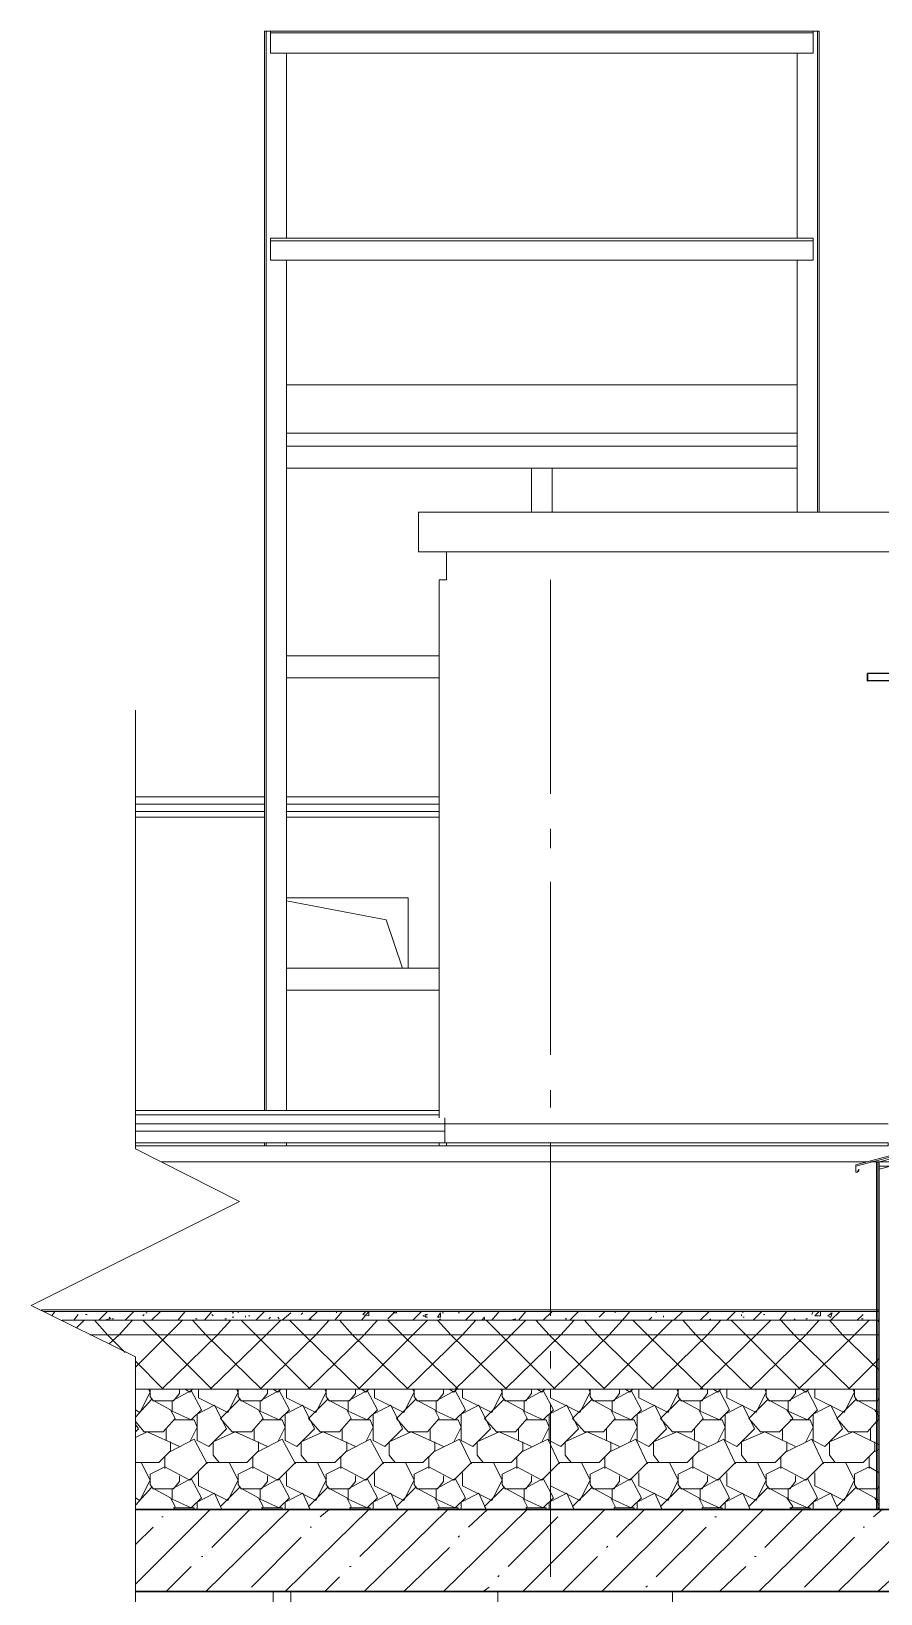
# Model space of a CAD drawing. Header units: millimetres. Extents: x 2294 to 908349, y -83289 to 219220.
# Drawn here: x 844217 to 846748, y 195436 to 200094 of the extents above; entities that cross this region are included whole.
import ezdxf

# ---------------------------------------------------------------- set-up
doc = ezdxf.new("R2010")
doc.units = ezdxf.units.MM
doc.layers.add('PDF _Геометрия', color=7, linetype='Continuous')

msp = doc.modelspace()

# ---------------------------------------------------------------- linework, layer by layer
at = {"layer": 'PDF _Геометрия', "lineweight": 9}
for points in [[(844912.1, 196876.4), (844912.1, 200093.9), (844916.5, 200093.9), (844977.7, 200093.9)], [(846499, 200093.9), (846560.2, 200093.9), (846564.6, 200093.9), (846564.6, 198660)], [(844977.7, 200028.3), (844977.7, 199477.5)], [(846499, 199477.5), (846499, 200028.3)], [(844977.7, 199411.9), (844977.7, 196876.4)], [(846499, 198660), (846499, 199411.9)], [(844977.7, 199040.3), (846499, 199040.3)], [(844977.7, 198896.1), (846499, 198896.1)], [(846499, 198856.7), (844977.7, 198856.7)], [(844977.7, 198791.2), (846499, 198791.2)], [(845707.7, 198791.2), (845707.7, 198660)], [(845768.9, 198660), (845768.9, 198791.2)], [(845371.1, 198542), (845371.1, 198660), (864951.4, 198660), (864951.4, 198542)], [(845371.1, 198660), (845371.1, 198542), (864951.4, 198542), (864951.4, 198660)], [(845454.2, 198542), (845454.2, 198458.9), (845432.3, 198458.9), (845432.3, 196854.6)], [(845764.6, 197820.7), (845764.6, 198458.9)], [(845432.3, 198231.6), (844977.7, 198231.6)], [(844977.7, 198166), (845432.3, 198166)], [(844527.4, 194843.6), (844527.4, 196142), (844217, 196295), (844837.8, 196605.4), (844527.4, 196762.8), (844527.4, 198069.9)], [(844527.4, 197811.9), (844702.3, 197811.9), (844912.1, 197811.9)], [(844527.4, 197790.1), (844912.1, 197790.1)], [(844977.7, 197811.9), (845432.3, 197811.9)], [(844977.7, 197790.1), (845432.3, 197790.1)], [(844912.1, 197750.7), (844527.4, 197750.7)], [(845432.3, 197750.7), (844977.7, 197750.7)], [(845764.6, 197658.9), (845764.6, 197715.8)], [(845764.6, 197042.5), (845764.6, 197558.4)], [(845323, 197300.5), (845274.9, 197444.7), (844977.7, 197501.6)], [(845432.3, 197300.5), (844977.7, 197300.5)], [(844977.7, 197234.9), (845432.3, 197234.9)], [(845764.6, 196885.2), (845764.6, 196937.6)], [(844527.4, 196876.4), (845432.3, 196876.4)], [(845432.3, 196863.3), (844527.4, 196863.3)], [(846770, 196837.1), (845449.8, 196837.1), (845449.8, 196854.6)], [(844527.4, 196771.5), (846770, 196771.5), (846770, 196780.2), (845449.8, 196780.2), (845449.8, 196837.1), (844527.4, 196837.1)], [(845449.8, 196815.2), (844527.4, 196815.2), (845449.8, 196815.2)], [(845449.8, 196837.1), (845449.8, 196815.2), (845449.8, 196780.2), (845449.8, 196789)], [(845432.3, 196771.5), (845432.3, 196780.2), (844527.4, 196780.2)], [(844912.1, 196780.2), (844912.1, 196771.5)], [(844977.7, 196780.2), (844977.7, 196771.5)], [(845764.6, 196264.4), (845764.6, 196780.2)], [(846739.4, 196723.4), (846739.4, 195687.3)], [(846743.8, 196723.4), (846743.8, 195687.3)], [(844527.4, 195687.3), (846743.8, 195687.3), (846743.8, 196045.8), (846743.8, 196207.6), (846743.8, 196251.3), (846743.8, 196277.5), (846743.8, 196281.9), (844247.6, 196281.9)], [(845764.6, 196107), (845764.6, 196159.5)], [(845764.6, 195486.3), (845764.6, 196002.1)], [(844938.3, 194843.6), (844938.3, 195390.1), (844938.3, 194843.6), (844938.3, 195363.9), (844938.3, 195442.5)], [(845607.2, 194843.6), (845607.2, 195442.5), (846127.4, 195442.5), (846127.4, 194843.6), (846127.4, 195018.5), (847106.6, 195018.5), (846127.4, 195018.5), (846127.4, 195442.5)]]:
    msp.add_lwpolyline(points, dxfattribs=at)
for points in [[(844916.5, 196876.4), (844916.5, 200093.9)], [(844929.6, 200093.9), (846547.1, 200093.9), (846547.1, 200089.5), (846547.1, 200028.3), (844929.6, 200028.3), (844929.6, 200089.5)], [(844929.6, 200089.5), (846547.1, 200089.5)], [(846560.2, 200093.9), (846560.2, 198660)], [(844929.6, 199477.5), (846547.1, 199477.5), (846547.1, 199468.8), (846547.1, 199411.9), (844929.6, 199411.9), (844929.6, 199468.8)], [(844929.6, 199468.8), (846547.1, 199468.8)], [(844527.4, 197768.2), (844912.1, 197768.2)], [(844977.7, 197768.2), (845432.3, 197768.2)], [(844977.7, 197510.3), (845340.5, 197510.3), (845340.5, 197300.5), (845340.5, 197510.3)], [(844527.4, 196780.2), (845449.8, 196780.2)], [(844916.5, 196771.5), (844916.5, 196780.2)], [(845454.2, 196771.5), (845454.2, 196780.2)], [(846870.6, 196767.1), (846673.8, 196714.7), (846673.8, 196692.8), (846678.2, 196692.8), (846682.6, 196697.2), (846682.6, 196701.6), (846678.2, 196692.8), (846673.8, 196692.8), (846673.8, 196710.3), (846870.6, 196762.8)], [(846743.8, 196701.6), (846879.3, 196736.5), (846879.3, 196758.4), (846743.8, 196723.4)], [(844606.1, 196723.4), (846708.8, 196723.4)], [(846717.6, 196723.4), (846743.8, 196723.4)], [(846879.3, 195687.3), (846879.3, 196723.4), (846857.5, 196723.4), (846752.5, 196723.4), (846743.8, 196723.4), (846739.4, 196723.4), (846735.1, 196723.4), (846735.1, 195687.3), (846739.4, 195687.3), (846743.8, 195687.3), (846752.5, 195687.3), (846857.5, 195687.3)], [(844990.8, 195363.9), (844990.8, 195442.5), (844990.8, 194843.6)], [(845607.2, 195442.5), (845607.2, 194843.6)]]:
    msp.add_lwpolyline(points, close=True, dxfattribs=at)
at = {"layer": 'PDF _Геометрия', "lineweight": 30}
msp.add_lwpolyline([(849222.5, 198196.6), (851740.5, 198157.3), (851740.5, 198179.1), (849222.5, 198214.1), (846708.8, 198179.1), (846708.8, 198157.3)], close=True, dxfattribs=at)
at = {"layer": 'PDF _Геометрия', "color": 250, "lineweight": 9, "true_color": 0x1d1d1d}
for points in [[(846708.8, 198179.1), (846708.8, 198179.1)], [(844278.2, 196264.4), (844287, 196277.5)], [(844335.1, 196260), (844335.1, 196260)], [(844343.8, 196251.3), (844356.9, 196268.8)], [(844352.5, 196229.4), (844374.4, 196251.3)], [(844378.8, 196268.8), (844383.1, 196268.8)], [(844496.8, 196155.1), (844444.3, 196207.6), (844405, 196251.3)], [(844418.1, 196251.3), (844444.3, 196277.5)], [(844435.6, 196251.3), (844448.7, 196255.7), (844448.7, 196251.3)], [(844435.6, 196251.3), (844435.6, 196251.3)], [(844448.7, 196260), (844453.1, 196255.7)], [(844448.7, 196181.3), (844479.3, 196207.6), (844518.7, 196251.3)], [(844457.5, 196255.7), (844461.8, 196255.7)], [(844496.8, 196251.3), (844523, 196277.5)], [(844527.4, 196111.4), (844623.6, 196207.6), (844667.3, 196251.3)], [(844549.3, 196264.4), (844553.6, 196268.8)], [(844754.7, 196045.8), (844593, 196207.6), (844549.3, 196251.3)], [(844558, 196273.1), (844562.4, 196273.1)], [(844575.5, 196251.3), (844601.7, 196277.5)], [(844606.1, 196045.8), (844772.2, 196207.6), (844811.6, 196251.3)], [(844654.2, 196251.3), (844676, 196277.5)], [(844658.6, 196268.8), (844658.6, 196268.8)], [(844903.4, 196045.8), (844737.2, 196207.6), (844697.9, 196251.3)], [(844706.6, 196255.7), (844711, 196255.7)], [(844732.9, 196251.3), (844754.7, 196277.5)], [(844750.4, 196045.8), (844916.5, 196207.6), (844960.2, 196251.3)], [(844754.7, 196268.8), (844759.1, 196264.4)], [(844794.1, 196255.7), (844798.4, 196255.7)], [(844815.9, 196273.1), (844820.3, 196273.1)], [(844815.9, 196260), (844820.3, 196260)], [(844833.4, 196273.1), (844833.4, 196277.5)], [(845047.6, 196045.8), (844885.9, 196207.6), (844842.2, 196251.3)], [(844855.3, 196264.4), (844855.3, 196260)], [(844864, 196264.4), (844868.4, 196264.4)], [(844885.9, 196251.3), (844912.1, 196277.5)], [(844899, 196045.8), (845065.1, 196207.6), (845104.5, 196251.3)], [(844925.2, 196255.7), (844929.6, 196260)], [(844951.4, 196260), (844955.8, 196255.7)], [(844964.6, 196251.3), (844990.8, 196273.1)], [(845196.3, 196045.8), (845030.1, 196207.6), (844986.4, 196251.3)], [(845021.4, 196268.8), (845025.8, 196273.1)], [(845043.3, 196251.3), (845069.5, 196277.5)], [(845043.3, 196045.8), (845209.4, 196207.6), (845248.7, 196251.3)], [(845047.6, 196255.7), (845052, 196251.3)], [(845121.9, 196251.3), (845143.8, 196277.5)], [(845340.5, 196045.8), (845174.4, 196207.6), (845135.1, 196251.3)], [(845191.9, 196045.8), (845353.6, 196207.6), (845397.3, 196251.3)], [(845200.6, 196251.3), (845222.5, 196277.5), (845222.5, 196264.4), (845205, 196268.8), (845213.7, 196277.5)], [(845209.4, 196264.4), (845209.4, 196264.4)], [(845279.3, 196255.7), (845301.2, 196277.5)], [(845489.2, 196045.8), (845323, 196207.6), (845279.3, 196251.3), (845283.7, 196251.3)], [(845305.5, 196277.5), (845305.5, 196273.1), (845296.8, 196273.1), (845296.8, 196277.5)], [(845336.1, 196045.8), (845502.3, 196207.6), (845541.6, 196251.3)], [(845353.6, 196251.3), (845379.9, 196277.5)], [(845393, 196268.8), (845397.3, 196268.8)], [(845393, 196260), (845397.3, 196260)], [(845414.8, 196251.3), (845414.8, 196251.3)], [(845414.8, 196251.3), (845414.8, 196251.3)], [(845633.4, 196045.8), (845467.3, 196207.6), (845427.9, 196251.3)], [(845432.3, 196251.3), (845436.7, 196255.7)], [(845441.1, 196273.1), (845445.4, 196273.1)], [(845449.8, 196268.8), (845449.8, 196268.8)], [(845480.4, 196045.8), (845646.5, 196207.6), (845690.2, 196251.3)], [(845489.2, 196273.1), (845493.5, 196273.1)], [(845511, 196251.3), (845537.2, 196277.5)], [(845559.1, 196251.3), (845567.8, 196260), (845567.8, 196251.3)], [(845777.7, 196045.8), (845615.9, 196207.6), (845572.2, 196251.3)], [(845589.7, 196251.3), (845611.6, 196277.5)], [(845629, 196045.8), (845795.2, 196207.6), (845834.5, 196251.3)], [(845646.5, 196251.3), (845659.6, 196255.7), (845655.3, 196251.3)], [(845646.5, 196251.3), (845646.5, 196251.3)], [(845668.4, 196251.3), (845690.2, 196277.5)], [(845926.3, 196045.8), (845760.2, 196207.6), (845720.8, 196251.3)], [(845742.7, 196251.3), (845768.9, 196277.5)], [(845773.3, 196045.8), (845939.4, 196207.6), (845978.8, 196251.3), (846000.6, 196277.5)], [(845773.3, 196251.3), (845773.3, 196251.3)], [(845808.3, 196255.7), (845812.6, 196255.7)], [(845821.4, 196251.3), (845847.6, 196277.5)], [(845843.2, 196264.4), (845843.2, 196264.4)], [(845856.4, 196264.4), (845856.4, 196264.4)], [(845865.1, 196264.4), (845865.1, 196264.4)], [(846070.6, 196045.8), (845904.5, 196207.6), (845865.1, 196251.3)], [(845908.8, 196260), (845926.3, 196277.5)], [(845921.9, 196045.8), (846083.7, 196207.6), (846127.4, 196251.3)], [(845926.3, 196273.1), (845926.3, 196273.1)], [(845956.9, 196273.1), (845956.9, 196277.5)], [(846219.2, 196045.8), (846053.1, 196207.6), (846009.4, 196251.3)], [(846057.5, 196251.3), (846066.2, 196260)], [(846066.2, 196045.8), (846232.3, 196207.6), (846271.7, 196251.3)], [(846079.3, 196273.1), (846079.3, 196277.5)], [(846101.2, 196264.4), (846101.2, 196260)], [(846131.8, 196251.3), (846158, 196277.5)], [(846363.5, 196045.8), (846197.3, 196207.6), (846158, 196251.3)], [(846206.1, 196277.5), (846206.1, 196277.5)], [(846210.5, 196251.3), (846236.7, 196277.5)], [(846210.5, 196045.8), (846376.6, 196207.6), (846420.3, 196251.3)], [(846236.7, 196251.3), (846241.1, 196255.7)], [(846271.7, 196251.3), (846271.7, 196251.3)], [(846289.1, 196251.3), (846315.4, 196277.5)], [(846302.3, 196273.1), (846302.3, 196273.1)], [(846507.7, 196045.8), (846346, 196207.6), (846302.3, 196251.3)], [(846332.9, 196264.4), (846332.9, 196268.8)], [(846337.2, 196260), (846341.6, 196260)], [(846359.1, 196045.8), (846525.2, 196207.6), (846564.6, 196251.3)], [(846367.8, 196251.3), (846394.1, 196277.5)], [(846398.4, 196268.8), (846402.8, 196268.8)], [(846446.5, 196251.3), (846468.4, 196277.5)], [(846656.4, 196045.8), (846490.2, 196207.6), (846450.9, 196251.3)], [(846490.2, 196255.7), (846494.6, 196251.3)], [(846499, 196264.4), (846499, 196264.4)], [(846503.4, 196045.8), (846669.5, 196207.6), (846713.2, 196251.3)], [(846525.2, 196255.7), (846529.6, 196255.7)], [(846542.7, 196268.8), (846547.1, 196277.5)], [(846568.9, 196277.5), (846568.9, 196264.4), (846551.4, 196264.4), (846564.6, 196277.5)], [(846595.2, 196260), (846599.5, 196260)], [(846743.8, 196102.6), (846634.5, 196207.6), (846595.2, 196251.3)], [(846599.5, 196251.3), (846625.8, 196277.5)], [(846599.5, 196273.1), (846599.5, 196268.8)], [(846678.2, 196251.3), (846695.7, 196268.8)], [(846691.3, 196255.7), (846695.7, 196255.7)], [(846708.8, 196255.7), (846708.8, 196255.7)], [(846743.8, 196246.9), (846739.4, 196251.3)], [(844610.5, 196045.8), (844527.4, 196128.9)], [(846652, 196045.8), (846743.8, 196137.6)], [(844527.4, 195984.6), (844540.5, 195975.9), (844571.1, 196037.1), (844566.7, 196045.8)], [(844527.4, 195949.6), (844553.6, 195919), (844610.5, 195919), (844645.4, 195958.4), (844632.3, 195984.6), (844575.5, 196015.2), (844527.4, 195962.8)], [(844571.1, 196045.8), (844571.1, 196024), (844579.9, 196010.8), (844641.1, 196010.8), (844658.6, 196032.7), (844658.6, 196045.8)], [(844676, 196045.8), (844689.2, 196037.1), (844697.9, 196045.8)], [(844715.4, 196045.8), (844715.4, 196019.6), (844802.8, 195975.9), (844833.4, 196037.1), (844829, 196045.8)], [(844833.4, 196045.8), (844833.4, 196024), (844842.2, 196010.8), (844903.4, 196010.8), (844920.8, 196032.7), (844920.8, 196045.8)], [(844938.3, 196045.8), (844951.4, 196037.1), (844960.2, 196045.8)], [(844977.7, 196045.8), (844977.7, 196019.6), (845065.1, 195975.9), (845095.7, 196037.1), (845091.3, 196045.8)], [(845095.7, 196045.8), (845095.7, 196024), (845104.5, 196010.8), (845165.7, 196010.8), (845183.1, 196032.7), (845183.1, 196045.8)], [(845200.6, 196045.8), (845213.7, 196037.1), (845222.5, 196045.8)], [(845240, 196045.8), (845240, 196019.6), (845327.4, 195975.9), (845358, 196037.1), (845353.6, 196045.8)], [(845358, 196045.8), (845358, 196024), (845366.7, 196010.8), (845427.9, 196010.8), (845445.4, 196032.7), (845445.4, 196045.8)], [(845462.9, 196045.8), (845476, 196037.1), (845484.8, 196045.8)], [(845502.3, 196045.8), (845502.3, 196019.6), (845589.7, 195975.9), (845620.3, 196037.1), (845615.9, 196045.8)], [(845620.3, 196045.8), (845620.3, 196024), (845629, 196010.8), (845690.2, 196010.8), (845707.7, 196032.7), (845707.7, 196045.8)], [(845725.2, 196045.8), (845738.3, 196037.1), (845747.1, 196045.8)], [(845764.6, 196045.8), (845764.6, 196019.6), (845852, 195975.9), (845882.6, 196037.1), (845878.2, 196045.8)], [(845882.6, 196045.8), (845882.6, 196024), (845891.3, 196010.8), (845952.5, 196010.8), (845970, 196032.7), (845970, 196045.8)], [(845987.5, 196045.8), (846000.6, 196037.1), (846009.4, 196045.8)], [(846026.9, 196045.8), (846026.9, 196019.6), (846114.3, 195975.9), (846144.9, 196037.1), (846140.5, 196045.8)], [(846144.9, 196045.8), (846144.9, 196024), (846153.6, 196010.8), (846214.8, 196010.8), (846232.3, 196032.7), (846232.3, 196045.8)], [(846249.8, 196045.8), (846262.9, 196037.1), (846271.7, 196045.8)], [(846289.1, 196045.8), (846289.1, 196019.6), (846376.6, 195975.9), (846407.2, 196037.1), (846402.8, 196045.8)], [(846407.2, 196045.8), (846407.2, 196024), (846415.9, 196010.8), (846477.1, 196010.8), (846494.6, 196032.7), (846494.6, 196045.8)], [(846512.1, 196045.8), (846525.2, 196037.1), (846534, 196045.8)], [(846551.4, 196045.8), (846551.4, 196019.6), (846638.9, 195975.9), (846669.5, 196037.1), (846665.1, 196045.8)], [(846743.8, 195962.8), (846730.7, 195984.6), (846673.8, 196015.2), (846617, 195958.4), (846652, 195919), (846708.8, 195919), (846743.8, 195958.4)], [(846669.5, 196045.8), (846669.5, 196024), (846678.2, 196010.8), (846739.4, 196010.8), (846743.8, 196019.6)], [(846743.8, 195975.9), (846735.1, 195980.2), (846735.1, 196010.8), (846743.8, 196015.2)], [(844527.4, 195919), (844536.1, 195927.8), (844527.4, 195940.9)], [(844658.6, 195875.3), (844562.4, 195919), (844527.4, 195901.6)], [(844619.2, 195892.8), (844619.2, 195927.8)], [(844689.2, 195888.4), (844711, 195932.2), (844702.3, 195954), (844641.1, 195954)], [(844776.6, 195827.2), (844759.1, 195849.1), (844759.1, 195888.4), (844824.7, 195919), (844920.8, 195875.3)], [(844881.5, 195892.8), (844881.5, 195927.8)], [(844951.4, 195888.4), (844973.3, 195932.2), (844964.6, 195954), (844903.4, 195954)], [(845038.9, 195827.2), (845021.4, 195849.1), (845021.4, 195888.4), (845087, 195919), (845183.1, 195875.3)], [(845143.8, 195892.8), (845143.8, 195927.8)], [(845213.7, 195888.4), (845235.6, 195932.2), (845226.9, 195954), (845165.7, 195954)], [(845301.2, 195827.2), (845283.7, 195849.1), (845283.7, 195888.4), (845349.3, 195919), (845445.4, 195875.3)], [(845406.1, 195892.8), (845406.1, 195927.8)], [(845476, 195888.4), (845497.9, 195932.2), (845489.2, 195954), (845427.9, 195954)], [(845563.5, 195827.2), (845546, 195849.1), (845546, 195888.4), (845611.6, 195919), (845707.7, 195875.3)], [(845668.4, 195892.8), (845668.4, 195927.8)], [(845738.3, 195888.4), (845760.2, 195932.2), (845751.4, 195954), (845690.2, 195954)], [(845825.8, 195827.2), (845808.3, 195849.1), (845808.3, 195888.4), (845873.8, 195919), (845970, 195875.3)], [(845930.7, 195892.8), (845930.7, 195927.8)], [(846000.6, 195888.4), (846022.5, 195932.2), (846013.7, 195954), (845952.5, 195954)], [(846088.1, 195827.2), (846070.6, 195849.1), (846070.6, 195888.4), (846140.5, 195919), (846232.3, 195875.3)], [(846193, 195892.8), (846193, 195927.8)], [(846262.9, 195888.4), (846284.8, 195932.2), (846276, 195954), (846214.8, 195954)], [(846350.4, 195827.2), (846332.9, 195849.1), (846332.9, 195888.4), (846402.8, 195919), (846494.6, 195875.3)], [(846455.3, 195892.8), (846455.3, 195927.8)], [(846525.2, 195888.4), (846547.1, 195932.2), (846538.3, 195954), (846477.1, 195954)], [(846612.6, 195827.2), (846595.2, 195849.1), (846595.2, 195888.4), (846665.1, 195919), (846743.8, 195879.7)], [(846717.6, 195892.8), (846717.6, 195927.8)], [(846739.4, 195954), (846743.8, 195954)], [(844527.4, 195827.2), (844597.4, 195827.2), (844632.3, 195862.2), (844632.3, 195888.4)], [(844894.6, 195888.4), (844894.6, 195862.2), (844859.6, 195827.2), (844741.6, 195827.2), (844689.2, 195774.8), (844614.8, 195814.1), (844571.1, 195792.3), (844571.1, 195761.7), (844579.9, 195748.5), (844641.1, 195748.5), (844658.6, 195770.4), (844658.6, 195787.9)], [(844628, 195857.8), (844702.3, 195897.2), (844741.6, 195822.9)], [(845156.9, 195888.4), (845156.9, 195862.2), (845121.9, 195827.2), (845003.9, 195827.2), (844951.4, 195774.8), (844877.1, 195814.1), (844833.4, 195792.3), (844833.4, 195761.7), (844842.2, 195748.5), (844903.4, 195748.5), (844920.8, 195770.4), (844920.8, 195787.9)], [(844890.2, 195857.8), (844964.6, 195897.2), (845003.9, 195822.9)], [(845419.2, 195888.4), (845419.2, 195862.2), (845384.2, 195827.2), (845266.2, 195827.2), (845213.7, 195774.8), (845139.4, 195814.1), (845095.7, 195792.3), (845095.7, 195761.7), (845104.5, 195748.5), (845165.7, 195748.5), (845183.1, 195770.4), (845183.1, 195787.9)], [(845152.5, 195857.8), (845226.9, 195897.2), (845266.2, 195822.9)], [(845681.5, 195888.4), (845681.5, 195862.2), (845646.5, 195827.2), (845528.5, 195827.2), (845476, 195774.8), (845401.7, 195814.1), (845358, 195792.3), (845358, 195761.7), (845366.7, 195748.5), (845427.9, 195748.5), (845445.4, 195770.4), (845445.4, 195787.9)], [(845414.8, 195857.8), (845493.5, 195897.2), (845528.5, 195822.9)], [(845943.8, 195888.4), (845943.8, 195862.2), (845908.8, 195827.2), (845790.8, 195827.2), (845738.3, 195774.8), (845664, 195814.1), (845620.3, 195792.3), (845620.3, 195761.7), (845629, 195748.5), (845690.2, 195748.5), (845707.7, 195770.4), (845707.7, 195787.9)], [(845677.1, 195857.8), (845755.8, 195897.2), (845790.8, 195822.9)], [(846206.1, 195888.4), (846206.1, 195862.2), (846171.1, 195827.2), (846053.1, 195827.2), (846000.6, 195774.8), (845926.3, 195814.1), (845882.6, 195792.3), (845882.6, 195761.7), (845891.3, 195748.5), (845952.5, 195748.5), (845970, 195770.4), (845970, 195787.9)], [(845939.4, 195857.8), (846018.1, 195897.2), (846053.1, 195822.9)], [(846468.4, 195888.4), (846468.4, 195862.2), (846433.4, 195827.2), (846315.4, 195827.2), (846262.9, 195774.8), (846188.6, 195814.1), (846144.9, 195792.3), (846144.9, 195761.7), (846153.6, 195748.5), (846214.8, 195748.5), (846232.3, 195770.4), (846232.3, 195787.9)], [(846201.7, 195857.8), (846280.4, 195897.2), (846315.4, 195822.9)], [(846730.7, 195888.4), (846730.7, 195862.2), (846695.7, 195827.2), (846577.7, 195827.2), (846525.2, 195774.8), (846450.9, 195814.1), (846407.2, 195792.3), (846407.2, 195761.7), (846415.9, 195748.5), (846477.1, 195748.5), (846494.6, 195770.4), (846494.6, 195787.9)], [(846464, 195857.8), (846542.7, 195897.2), (846577.7, 195822.9)], [(846726.3, 195857.8), (846743.8, 195866.6)], [(844527.4, 195722.3), (844540.5, 195713.6), (844571.1, 195774.8), (844544.9, 195827.2)], [(844614.8, 195809.8), (844614.8, 195844.7)], [(844715.4, 195796.6), (844715.4, 195757.3), (844802.8, 195713.6), (844833.4, 195774.8), (844807.2, 195827.2)], [(844877.1, 195809.8), (844877.1, 195844.7)], [(844977.7, 195796.6), (844977.7, 195757.3), (845065.1, 195713.6), (845095.7, 195774.8), (845069.5, 195827.2)], [(845139.4, 195809.8), (845139.4, 195844.7)], [(845240, 195796.6), (845240, 195757.3), (845327.4, 195713.6), (845358, 195774.8), (845331.8, 195827.2)], [(845401.7, 195809.8), (845401.7, 195844.7)], [(845502.3, 195796.6), (845502.3, 195757.3), (845589.7, 195713.6), (845620.3, 195774.8), (845594.1, 195827.2)], [(845664, 195809.8), (845664, 195844.7)], [(845764.6, 195796.6), (845764.6, 195757.3), (845852, 195713.6), (845882.6, 195774.8), (845856.4, 195827.2)], [(845926.3, 195809.8), (845926.3, 195844.7)], [(846026.9, 195796.6), (846026.9, 195757.3), (846114.3, 195713.6), (846144.9, 195774.8), (846118.7, 195827.2)], [(846188.6, 195809.8), (846188.6, 195844.7)], [(846289.1, 195796.6), (846289.1, 195757.3), (846376.6, 195713.6), (846407.2, 195774.8), (846381, 195827.2)], [(846450.9, 195809.8), (846450.9, 195844.7)], [(846551.4, 195796.6), (846551.4, 195757.3), (846638.9, 195713.6), (846669.5, 195774.8), (846643.2, 195827.2)], [(846713.2, 195809.8), (846713.2, 195844.7)], [(846743.8, 195757.3), (846739.4, 195748.5), (846678.2, 195748.5), (846669.5, 195761.7), (846669.5, 195792.3), (846713.2, 195814.1), (846743.8, 195796.6)], [(844641.1, 195687.3), (844645.4, 195696.1), (844632.3, 195722.3), (844575.5, 195752.9), (844527.4, 195700.5)], [(844903.4, 195687.3), (844907.7, 195696.1), (844894.6, 195722.3), (844837.8, 195752.9), (844781, 195696.1), (844785.3, 195687.3), (844763.5, 195735.4), (844711, 195709.2), (844711, 195687.3)], [(845165.7, 195687.3), (845170, 195696.1), (845156.9, 195722.3), (845100.1, 195752.9), (845043.3, 195696.1), (845047.6, 195687.3), (845025.8, 195735.4), (844973.3, 195709.2), (844973.3, 195687.3)], [(845427.9, 195687.3), (845432.3, 195696.1), (845419.2, 195722.3), (845362.4, 195752.9), (845305.5, 195696.1), (845309.9, 195687.3), (845288.1, 195735.4), (845235.6, 195709.2), (845235.6, 195687.3)], [(845690.2, 195687.3), (845694.6, 195696.1), (845681.5, 195722.3), (845624.7, 195752.9), (845567.8, 195696.1), (845572.2, 195687.3), (845550.4, 195735.4), (845497.9, 195709.2), (845497.9, 195687.3)], [(845952.5, 195687.3), (845956.9, 195696.1), (845943.8, 195722.3), (845887, 195752.9), (845830.1, 195696.1), (845834.5, 195687.3), (845812.6, 195735.4), (845760.2, 195709.2), (845760.2, 195687.3)], [(846214.8, 195687.3), (846219.2, 195696.1), (846206.1, 195722.3), (846149.3, 195752.9), (846092.4, 195696.1), (846096.8, 195687.3), (846074.9, 195735.4), (846022.5, 195709.2), (846022.5, 195687.3)], [(846477.1, 195687.3), (846485.9, 195696.1), (846468.4, 195722.3), (846411.6, 195752.9), (846354.7, 195696.1), (846359.1, 195687.3), (846337.2, 195735.4), (846284.8, 195709.2), (846284.8, 195687.3)], [(846743.8, 195700.5), (846730.7, 195722.3), (846673.8, 195752.9), (846617, 195696.1), (846621.4, 195687.3), (846599.5, 195735.4), (846547.1, 195709.2), (846547.1, 195687.3)], [(846743.8, 195713.6), (846735.1, 195717.9), (846735.1, 195748.5), (846743.8, 195752.9)], [(844527.4, 195464.4), (844750.4, 195687.3)], [(844641.1, 195691.7), (844702.3, 195691.7), (844702.3, 195687.3)], [(844737.2, 195442.5), (844986.4, 195687.3)], [(844754.7, 195573.7), (844868.4, 195687.3)], [(844903.4, 195691.7), (844964.6, 195691.7), (844964.6, 195687.3)], [(844973.3, 195442.5), (845222.5, 195687.3)], [(845078.2, 195665.5), (845104.5, 195687.3)], [(845165.7, 195691.7), (845226.9, 195691.7), (845226.9, 195687.3)], [(845196.3, 195547.5), (845340.5, 195687.3)], [(845209.4, 195442.5), (845458.6, 195687.3)], [(845427.9, 195691.7), (845489.2, 195691.7), (845489.2, 195687.3)], [(845445.4, 195442.5), (845694.6, 195687.3)], [(845519.8, 195634.9), (845576.6, 195687.3)], [(845681.5, 195442.5), (845926.3, 195687.3)], [(845690.2, 195691.7), (845751.4, 195691.7), (845751.4, 195687.3)], [(845917.6, 195442.5), (846162.4, 195687.3)], [(845952.5, 195691.7), (846013.7, 195691.7), (846013.7, 195687.3)], [(845961.3, 195604.3), (846044.3, 195687.3)], [(846153.6, 195442.5), (846398.4, 195687.3)], [(846214.8, 195691.7), (846276, 195691.7), (846276, 195687.3)], [(846385.3, 195442.5), (846634.5, 195687.3)], [(846402.8, 195573.7), (846516.5, 195687.3)], [(846477.1, 195691.7), (846538.3, 195691.7), (846538.3, 195687.3)], [(846621.4, 195442.5), (846870.6, 195687.3)], [(846726.3, 195665.5), (846752.5, 195687.3)], [(846739.4, 195687.3), (846743.8, 195696.1)], [(846739.4, 195691.7), (846743.8, 195691.7)], [(844527.4, 195582.4), (844579.9, 195634.9)], [(844606.1, 195665.5), (844610.5, 195665.5)], [(845047.6, 195634.9), (845052, 195634.9)], [(845637.8, 195516.9), (845786.4, 195665.5)], [(846079.3, 195486.3), (846227.9, 195634.9)], [(846254.2, 195665.5), (846258.5, 195665.5)], [(846695.7, 195634.9), (846700.1, 195634.9)], [(844872.8, 195455.7), (845021.4, 195604.3)], [(845489.2, 195604.3), (845493.5, 195608.7)], [(846520.8, 195455.7), (846669.5, 195604.3)], [(844724.1, 195547.5), (844728.5, 195547.5)], [(845327.4, 195442.5), (845462.9, 195573.7)], [(845799.5, 195442.5), (845904.5, 195547.5)], [(845930.7, 195573.7), (845935.1, 195578.1)], [(846372.2, 195547.5), (846376.6, 195547.5)], [(844619.2, 195442.5), (844693.5, 195516.9)], [(845165.7, 195516.9), (845170, 195516.9)], [(846267.3, 195442.5), (846346, 195516.9)], [(845091.3, 195442.5), (845135.1, 195486.3)], [(845563.5, 195442.5), (845581, 195455.7)], [(845607.2, 195486.3), (845611.6, 195490.6)], [(846048.7, 195455.7), (846053.1, 195460)], [(846739.4, 195442.5), (846787.5, 195486.3)]]:
    msp.add_lwpolyline(points, dxfattribs=at)
at = {"layer": 'PDF _Геометрия', "lineweight": 30}
msp.add_lwpolyline([(844527.4, 195442.5), (860842.1, 195442.5), (860842.1, 195687.3), (860842.1, 196928.9), (860584.2, 196928.9), (860584.2, 195687.3), (844527.4, 195687.3)], dxfattribs=at)
at = {"layer": 'PDF _Геометрия', "color": 250, "lineweight": 9, "true_color": 0x191919}
msp.add_lwpolyline([(846743.8, 196710.3), (846787.5, 196710.3)], dxfattribs=at)
at = {"layer": 'PDF _Геометрия', "lineweight": 20}
for points in [[(844260.7, 196277.5), (846743.8, 196277.5), (844252, 196277.5)], [(846743.8, 196251.3), (844308.8, 196251.3)], [(846743.8, 196207.6), (844391.9, 196207.6)], [(846743.8, 196045.8), (844527.4, 196045.8)]]:
    msp.add_lwpolyline(points, dxfattribs=at)
at = {"layer": 'PDF _Геометрия', "color": 250, "lineweight": 9, "true_color": 0x1d1d1d}
for points in [[(845126.3, 196277.5), (845126.3, 196273.1)], [(845393, 196268.8), (845393, 196260), (845384.2, 196264.4)], [(845436.7, 196273.1), (845436.7, 196260), (845427.9, 196260)], [(846337.2, 196277.5), (846337.2, 196273.1)], [(846603.9, 196273.1), (846599.5, 196260), (846590.8, 196264.4)], [(844636.7, 196010.8), (844636.7, 195980.2), (844693.5, 195954), (844724.1, 195984.6), (844693.5, 196041.4)], [(844872.8, 195919), (844907.7, 195958.4), (844894.6, 195984.6), (844837.8, 196015.2), (844781, 195958.4), (844815.9, 195919)], [(844899, 196010.8), (844899, 195980.2), (844955.8, 195954), (844986.4, 195984.6), (844955.8, 196041.4)], [(845135.1, 195919), (845170, 195958.4), (845156.9, 195984.6), (845100.1, 196015.2), (845043.3, 195958.4), (845078.2, 195919)], [(845161.3, 196010.8), (845161.3, 195980.2), (845218.1, 195954), (845248.7, 195984.6), (845218.1, 196041.4)], [(845397.3, 195919), (845432.3, 195958.4), (845419.2, 195984.6), (845362.4, 196015.2), (845305.5, 195958.4), (845340.5, 195919)], [(845423.6, 196010.8), (845423.6, 195980.2), (845480.4, 195954), (845511, 195984.6), (845480.4, 196041.4)], [(845659.6, 195919), (845694.6, 195958.4), (845681.5, 195984.6), (845624.7, 196015.2), (845567.8, 195958.4), (845602.8, 195919)], [(845685.9, 196010.8), (845685.9, 195980.2), (845742.7, 195954), (845773.3, 195984.6), (845742.7, 196041.4)], [(845921.9, 195919), (845956.9, 195958.4), (845943.8, 195984.6), (845887, 196015.2), (845830.1, 195958.4), (845865.1, 195919)], [(845948.2, 196010.8), (845948.2, 195980.2), (846005, 195954), (846035.6, 195984.6), (846005, 196041.4)], [(846184.2, 195919), (846219.2, 195958.4), (846206.1, 195984.6), (846149.3, 196015.2), (846092.4, 195958.4), (846127.4, 195919)], [(846210.5, 196010.8), (846210.5, 195980.2), (846267.3, 195954), (846297.9, 195984.6), (846267.3, 196041.4)], [(846446.5, 195919), (846485.9, 195958.4), (846468.4, 195984.6), (846411.6, 196015.2), (846354.7, 195958.4), (846389.7, 195919)], [(846472.8, 196010.8), (846472.8, 195980.2), (846529.6, 195954), (846560.2, 195984.6), (846529.6, 196041.4)], [(844711, 195892.8), (844711, 195971.5), (844763.5, 195997.7), (844798.4, 195927.8), (844746, 195875.3)], [(844973.3, 195892.8), (844973.3, 195971.5), (845025.8, 195997.7), (845060.7, 195927.8), (845008.3, 195875.3)], [(845235.6, 195892.8), (845235.6, 195971.5), (845288.1, 195997.7), (845323, 195927.8), (845270.6, 195875.3)], [(845497.9, 195892.8), (845497.9, 195971.5), (845550.4, 195997.7), (845585.3, 195927.8), (845532.9, 195875.3)], [(845760.2, 195892.8), (845760.2, 195971.5), (845812.6, 195997.7), (845847.6, 195927.8), (845795.2, 195875.3)], [(846022.5, 195892.8), (846022.5, 195971.5), (846074.9, 195997.7), (846109.9, 195927.8), (846057.5, 195875.3)], [(846284.8, 195892.8), (846284.8, 195971.5), (846337.2, 195997.7), (846372.2, 195927.8), (846319.8, 195875.3)], [(846547.1, 195892.8), (846547.1, 195971.5), (846599.5, 195997.7), (846634.5, 195927.8), (846582, 195875.3)], [(844636.7, 195748.5), (844636.7, 195717.9), (844693.5, 195691.7), (844724.1, 195722.3), (844693.5, 195779.2)], [(844899, 195748.5), (844899, 195717.9), (844955.8, 195691.7), (844986.4, 195722.3), (844955.8, 195779.2)], [(845161.3, 195748.5), (845161.3, 195717.9), (845218.1, 195691.7), (845248.7, 195722.3), (845218.1, 195779.2)], [(845423.6, 195748.5), (845423.6, 195717.9), (845480.4, 195691.7), (845511, 195722.3), (845480.4, 195779.2)], [(845685.9, 195748.5), (845685.9, 195717.9), (845742.7, 195691.7), (845773.3, 195722.3), (845742.7, 195779.2)], [(845948.2, 195748.5), (845948.2, 195717.9), (846005, 195691.7), (846035.6, 195722.3), (846005, 195779.2)], [(846210.5, 195748.5), (846210.5, 195717.9), (846267.3, 195691.7), (846297.9, 195722.3), (846267.3, 195779.2)], [(846472.8, 195748.5), (846472.8, 195717.9), (846529.6, 195691.7), (846560.2, 195722.3), (846529.6, 195779.2)]]:
    msp.add_lwpolyline(points, close=True, dxfattribs=at)

doc.saveas('drawing.dxf')
